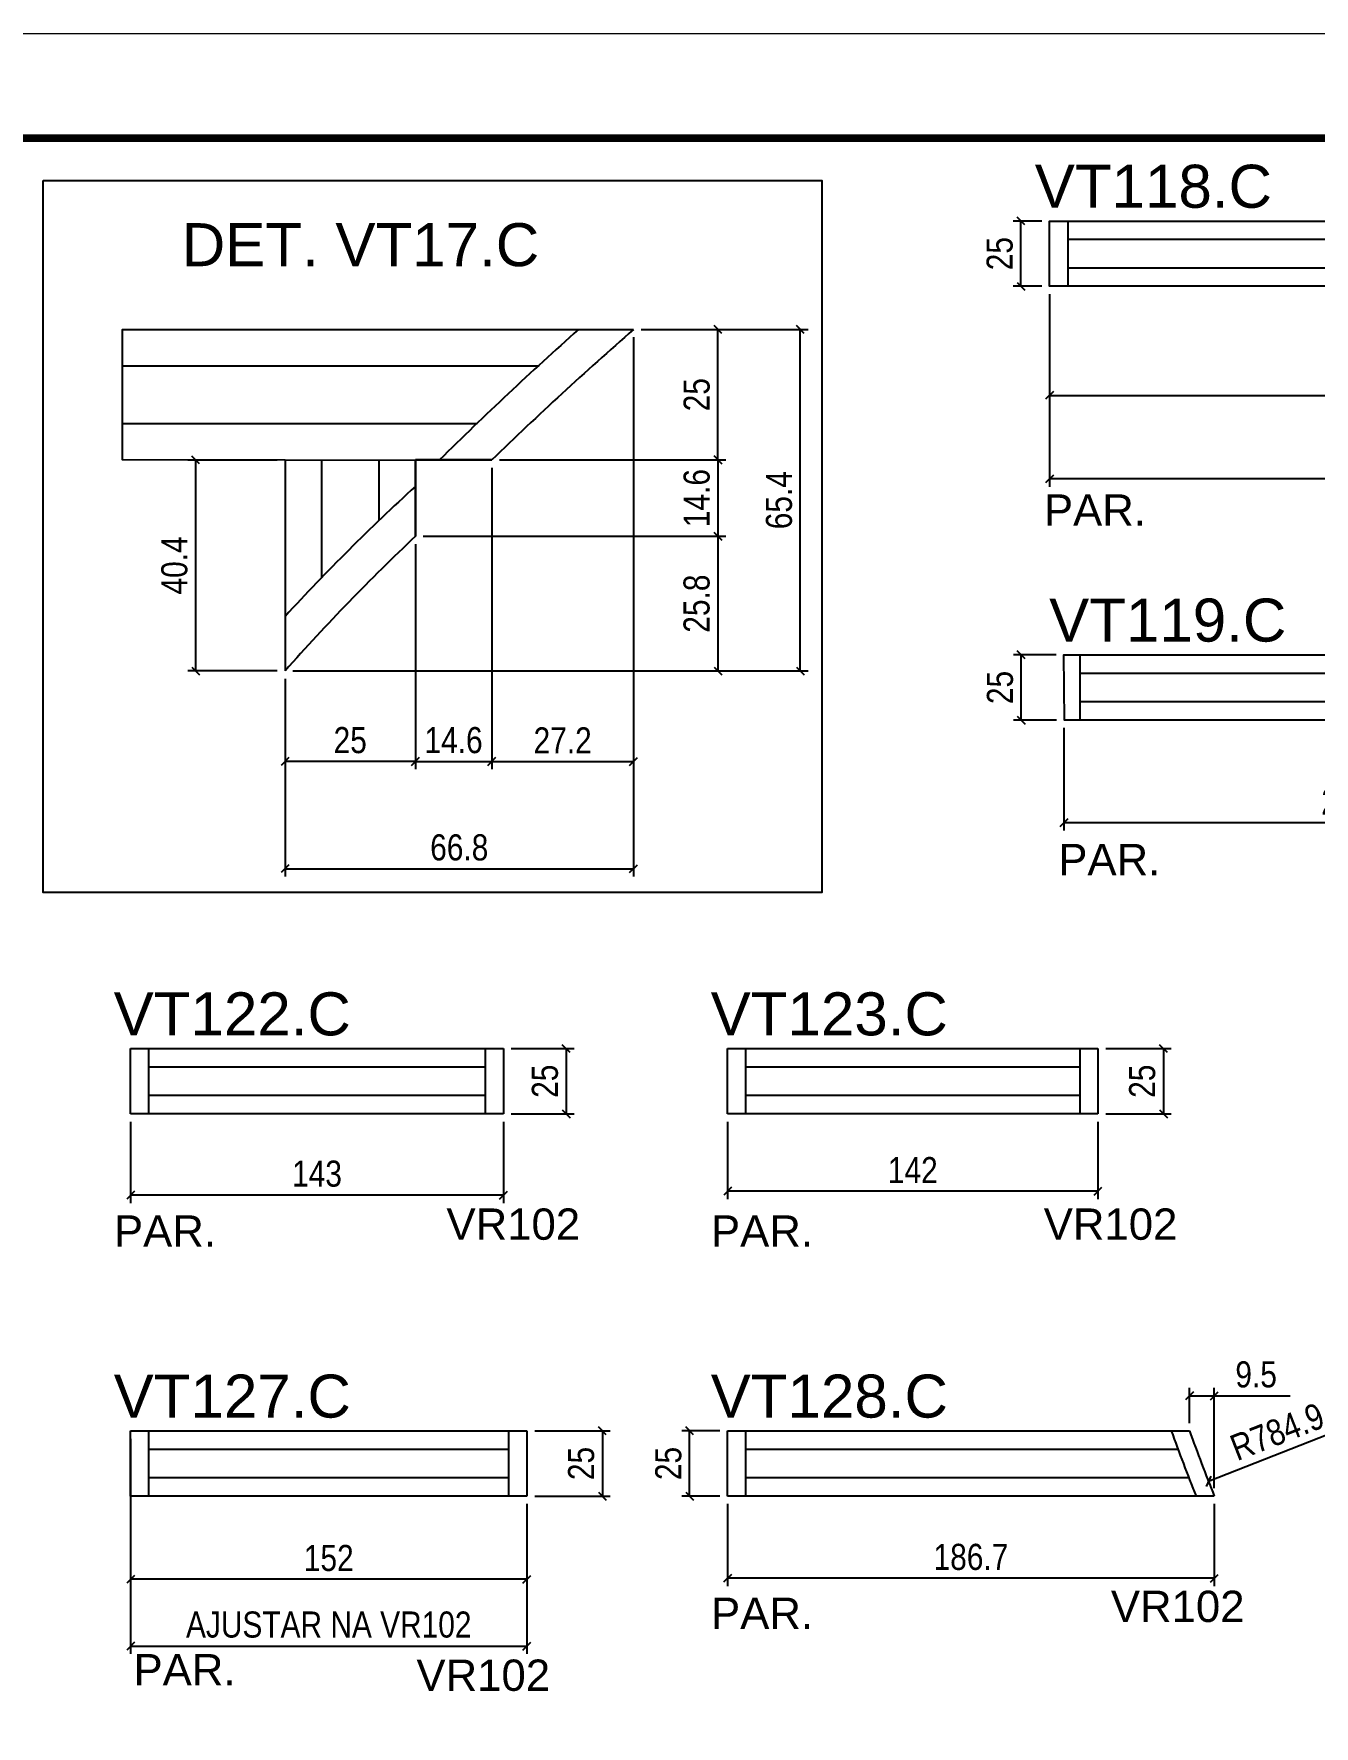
# Model space of a CAD drawing. Extents: x 2815 to 9069, y 548 to 5044.
# Drawn here: x 5020 to 5511, y 2098 to 2746 of the extents above; entities that cross this region are included whole.
import ezdxf

# ---------------------------------------------------------------- set-up
doc = ezdxf.new("R2010")
doc.units = 0
doc.linetypes.add('DASHED', pattern=[0.75, 0.5, -0.25])
for name, color, linetype in [('5', 5, 'Continuous'), ('COTA', 241, 'Continuous'), ('Cotas', 1, 'Continuous'), ('NOMENCLATURA', 7, 'Continuous'), ('Painéis', 200, 'Continuous'), ('SARR_2.2x7', 40, 'Continuous')]:
    doc.layers.add(name, color=color, linetype=linetype)
for name, color, linetype, lineweight in [('Escoras', 2, 'Continuous', 25), ('Folhas', 255, 'Continuous', 9), ('Romaneio', 3, 'Continuous', 13), ('SARRAFO DE PRESSAO', 251, 'DASHED', 9)]:
    doc.layers.add(name, color=color, linetype=linetype, lineweight=lineweight)
doc.styles.add('COTA TECNICA-50', font='techl___.ttf', dxfattribs={"height": 10})
doc.styles.get("Standard").update_dxf_attribs({"font": 'arial.ttf'})
doc.dimstyles.new('COTA PAINEL-50', dxfattribs={"dimtxt": 10, "dimasz": 3, "dimexe": 3, "dimexo": 3, "dimgap": 3, "dimtad": 1, "dimdec": 1, "dimzin": 12, "dimdsep": 46, "dimtxsty": 'COTA TECNICA-50', "dimblk1": 'OBLIQUE', "dimblk2": 'OBLIQUE', "dimsah": 1, "dimcen": 0.9, "dimclrd": 4, "dimclre": 4, "dimclrt": 240, "dimadec": 1, "dimazin": 3, "dimtfac": 1, "dimtdec": 1, "dimtmove": 0, "dimatfit": 3, "dimfxl": 1, "dimtolj": 1, "dimtzin": 12, "dimarcsym": 0})

# ---------------------------------------------------------------- blocks, each defined once
blk = doc.blocks.new('9999999999')
at = {"layer": 'Folhas'}
blk.add_lwpolyline([(98138.98, 34190.21), (99623.98, 34190.21), (99623.98, 35240.21), (98138.98, 35240.21)], close=True, dxfattribs=at)
at = {"layer": 'Folhas', "color": 30, "const_width": 3}
blk.add_lwpolyline([(98213.98, 34230.21), (99583.98, 34230.21), (99583.98, 35200.21), (98213.98, 35200.21)], close=True, dxfattribs=at)
blk = doc.blocks.new('_Oblique')
at = {"color": 0, "linetype": 'ByBlock', "lineweight": -2}
blk.add_line((-0.5, -0.5), (0.5, 0.5), dxfattribs=at)
blk = doc.blocks.new('*D149')
at = {"layer": 'COTA', "color": 4, "linetype": 'ByBlock', "lineweight": -2, "transparency": 16777216}
for p, q in [((5057.13, 2329.43), (5057.13, 2298.24)), ((5200.12, 2329.43), (5200.12, 2298.24)), ((5200.12, 2301.24), (5057.13, 2301.24))]:
    blk.add_line(p, q, dxfattribs=at)
at = {"layer": 'Defpoints', "color": 0, "linetype": 'ByBlock', "transparency": 16777216}
for p in [(5057.13, 2332.43), (5200.12, 2332.43), (5057.13, 2301.24)]:
    blk.add_point(p, dxfattribs=at)
at = {"layer": 'COTA', "color": 4, "linetype": 'ByBlock', "lineweight": -2, "transparency": 16777216, "xscale": 3, "yscale": 3, "zscale": 3, "rotation": 180}
blk.add_blockref('_Oblique', (5057.13, 2301.24), dxfattribs=at)
at = {"layer": 'COTA', "color": 4, "linetype": 'ByBlock', "lineweight": -2, "transparency": 16777216, "xscale": 3, "yscale": 3, "zscale": 3}
blk.add_blockref('_Oblique', (5200.12, 2301.24), dxfattribs=at)
at = {"layer": 'COTA', "color": 240, "linetype": 'ByBlock', "transparency": 16777216, "insert": (5128.62, 2309.46), "char_height": 10, "attachment_point": 5, "style": 'COTA TECNICA-50'}
blk.add_mtext('\\A1;143', dxfattribs=at)
blk = doc.blocks.new('*D150')
at = {"layer": 'COTA', "color": 4, "linetype": 'ByBlock', "lineweight": -2, "transparency": 16777216}
for p, q in [((5286.08, 2329.43), (5286.08, 2299.79)), ((5428.1, 2329.43), (5428.1, 2299.79)), ((5428.1, 2302.79), (5286.08, 2302.79))]:
    blk.add_line(p, q, dxfattribs=at)
at = {"layer": 'Defpoints', "color": 0, "linetype": 'ByBlock', "transparency": 16777216}
for p in [(5286.08, 2332.43), (5428.1, 2332.43), (5286.08, 2302.79)]:
    blk.add_point(p, dxfattribs=at)
at = {"layer": 'COTA', "color": 4, "linetype": 'ByBlock', "lineweight": -2, "transparency": 16777216, "xscale": 3, "yscale": 3, "zscale": 3, "rotation": 180}
blk.add_blockref('_Oblique', (5286.08, 2302.79), dxfattribs=at)
at = {"layer": 'COTA', "color": 4, "linetype": 'ByBlock', "lineweight": -2, "transparency": 16777216, "xscale": 3, "yscale": 3, "zscale": 3}
blk.add_blockref('_Oblique', (5428.1, 2302.79), dxfattribs=at)
at = {"layer": 'COTA', "color": 240, "linetype": 'ByBlock', "transparency": 16777216, "insert": (5357.09, 2310.87), "char_height": 10, "attachment_point": 5, "style": 'COTA TECNICA-50'}
blk.add_mtext('\\A1;142', dxfattribs=at)
blk = doc.blocks.new('*D154')
at = {"layer": 'COTA', "color": 4, "linetype": 'ByBlock', "lineweight": -2, "transparency": 16777216}
for p, q in [((5057.13, 2207.92), (5057.13, 2151.03)), ((5209.1, 2182.92), (5209.1, 2151.03)), ((5209.1, 2154.03), (5057.13, 2154.03))]:
    blk.add_line(p, q, dxfattribs=at)
at = {"layer": 'Defpoints', "color": 0, "linetype": 'ByBlock', "transparency": 16777216}
for p in [(5057.13, 2210.92), (5209.1, 2185.92), (5057.13, 2154.03)]:
    blk.add_point(p, dxfattribs=at)
at = {"layer": 'COTA', "color": 4, "linetype": 'ByBlock', "lineweight": -2, "transparency": 16777216, "xscale": 3, "yscale": 3, "zscale": 3, "rotation": 180}
blk.add_blockref('_Oblique', (5057.13, 2154.03), dxfattribs=at)
at = {"layer": 'COTA', "color": 4, "linetype": 'ByBlock', "lineweight": -2, "transparency": 16777216, "xscale": 3, "yscale": 3, "zscale": 3}
blk.add_blockref('_Oblique', (5209.1, 2154.03), dxfattribs=at)
at = {"layer": 'COTA', "color": 240, "linetype": 'ByBlock', "transparency": 16777216, "insert": (5133.12, 2162.14), "char_height": 10, "attachment_point": 5, "style": 'COTA TECNICA-50'}
blk.add_mtext('\\A1;152', dxfattribs=at)
blk = doc.blocks.new('*D155')
at = {"layer": 'COTA', "color": 4, "linetype": 'ByBlock', "lineweight": -2, "transparency": 16777216}
for p, q in [((5286.06, 2182.92), (5286.06, 2151.44)), ((5472.71, 2182.92), (5472.71, 2151.44)), ((5472.71, 2154.44), (5286.06, 2154.44))]:
    blk.add_line(p, q, dxfattribs=at)
at = {"layer": 'Defpoints', "color": 0, "linetype": 'ByBlock', "transparency": 16777216}
for p in [(5286.06, 2185.92), (5472.71, 2185.92), (5286.06, 2154.44)]:
    blk.add_point(p, dxfattribs=at)
at = {"layer": 'COTA', "color": 4, "linetype": 'ByBlock', "lineweight": -2, "transparency": 16777216, "xscale": 3, "yscale": 3, "zscale": 3, "rotation": 180}
blk.add_blockref('_Oblique', (5286.06, 2154.44), dxfattribs=at)
at = {"layer": 'COTA', "color": 4, "linetype": 'ByBlock', "lineweight": -2, "transparency": 16777216, "xscale": 3, "yscale": 3, "zscale": 3}
blk.add_blockref('_Oblique', (5472.71, 2154.44), dxfattribs=at)
at = {"layer": 'COTA', "color": 240, "linetype": 'ByBlock', "transparency": 16777216, "insert": (5379.39, 2162.56), "char_height": 10, "attachment_point": 5, "style": 'COTA TECNICA-50'}
blk.add_mtext('\\A1;186.7', dxfattribs=at)
blk = doc.blocks.new('*D576')
at = {"layer": 'COTA', "color": 4, "linetype": 'ByBlock', "lineweight": -2, "transparency": 16777216}
for p, q in [((5641.16, 2505.34), (5641.16, 2440.98)), ((5415.02, 2480.34), (5415.02, 2440.98)), ((5641.16, 2443.98), (5415.02, 2443.98))]:
    blk.add_line(p, q, dxfattribs=at)
at = {"layer": 'Defpoints', "color": 0, "linetype": 'ByBlock', "transparency": 16777216}
for p in [(5641.16, 2508.34), (5415.02, 2483.34), (5415.02, 2443.98)]:
    blk.add_point(p, dxfattribs=at)
at = {"layer": 'COTA', "color": 4, "linetype": 'ByBlock', "lineweight": -2, "transparency": 16777216, "xscale": 3, "yscale": 3, "zscale": 3, "rotation": 180}
blk.add_blockref('_Oblique', (5415.02, 2443.98), dxfattribs=at)
at = {"layer": 'COTA', "color": 4, "linetype": 'ByBlock', "lineweight": -2, "transparency": 16777216, "xscale": 3, "yscale": 3, "zscale": 3}
blk.add_blockref('_Oblique', (5641.16, 2443.98), dxfattribs=at)
at = {"layer": 'COTA', "color": 240, "linetype": 'ByBlock', "transparency": 16777216, "insert": (5528.09, 2452.08), "char_height": 10, "attachment_point": 5, "style": 'COTA TECNICA-50'}
blk.add_mtext('\\A1;226.1', dxfattribs=at)
blk = doc.blocks.new('*D577')
at = {"layer": 'COTA', "color": 4, "linetype": 'ByBlock', "lineweight": -2, "transparency": 16777216}
for p, q in [((5709.95, 2671.61), (5709.95, 2572.75)), ((5409.52, 2646.61), (5409.52, 2572.75)), ((5709.95, 2575.75), (5409.52, 2575.75))]:
    blk.add_line(p, q, dxfattribs=at)
at = {"layer": 'Defpoints', "color": 0, "linetype": 'ByBlock', "transparency": 16777216}
for p in [(5709.95, 2674.61), (5409.52, 2649.61), (5409.52, 2575.75)]:
    blk.add_point(p, dxfattribs=at)
at = {"layer": 'COTA', "color": 4, "linetype": 'ByBlock', "lineweight": -2, "transparency": 16777216, "xscale": 3, "yscale": 3, "zscale": 3, "rotation": 180}
blk.add_blockref('_Oblique', (5409.52, 2575.75), dxfattribs=at)
at = {"layer": 'COTA', "color": 4, "linetype": 'ByBlock', "lineweight": -2, "transparency": 16777216, "xscale": 3, "yscale": 3, "zscale": 3}
blk.add_blockref('_Oblique', (5709.95, 2575.75), dxfattribs=at)
at = {"layer": 'COTA', "color": 240, "linetype": 'ByBlock', "transparency": 16777216, "insert": (5559.74, 2583.96), "char_height": 10, "attachment_point": 5, "style": 'COTA TECNICA-50'}
blk.add_mtext('\\A1;300.4', dxfattribs=at)
blk = doc.blocks.new('*D337')
at = {"layer": 'Defpoints', "color": 0, "linetype": 'ByBlock', "transparency": 16777216}
for p in [(5409.52, 2649.61), (5653.52, 2649.61), (5653.52, 2607.8)]:
    blk.add_point(p, dxfattribs=at)
at = {"layer": 'Romaneio', "color": 4, "linetype": 'ByBlock', "lineweight": -2, "transparency": 16777216}
for p, q in [((5409.52, 2646.61), (5409.52, 2604.8)), ((5653.52, 2646.61), (5653.52, 2604.8)), ((5409.52, 2607.8), (5653.52, 2607.8))]:
    blk.add_line(p, q, dxfattribs=at)
at = {"layer": 'Romaneio', "color": 4, "linetype": 'ByBlock', "lineweight": -2, "transparency": 16777216, "xscale": 3, "yscale": 3, "zscale": 3, "rotation": 180}
blk.add_blockref('_Oblique', (5409.52, 2607.8), dxfattribs=at)
at = {"layer": 'Romaneio', "color": 4, "linetype": 'ByBlock', "lineweight": -2, "transparency": 16777216, "xscale": 3, "yscale": 3, "zscale": 3}
blk.add_blockref('_Oblique', (5653.52, 2607.8), dxfattribs=at)
at = {"layer": 'Romaneio', "color": 240, "linetype": 'ByBlock', "transparency": 16777216, "insert": (5531.52, 2615.87), "char_height": 10, "attachment_point": 5, "style": 'COTA TECNICA-50'}
blk.add_mtext('\\A1;244', dxfattribs=at)
blk = doc.blocks.new('*D340')
at = {"layer": 'Defpoints', "color": 0, "linetype": 'ByBlock', "transparency": 16777216}
for p in [(5398.56, 2674.61), (5409.52, 2674.61), (5409.52, 2649.61)]:
    blk.add_point(p, dxfattribs=at)
at = {"layer": 'Romaneio', "color": 4, "linetype": 'ByBlock', "lineweight": -2, "transparency": 16777216}
for p, q in [((5406.52, 2674.61), (5395.56, 2674.61)), ((5398.56, 2649.61), (5398.56, 2674.61)), ((5406.52, 2649.61), (5395.56, 2649.61))]:
    blk.add_line(p, q, dxfattribs=at)
at = {"layer": 'Romaneio', "color": 4, "linetype": 'ByBlock', "lineweight": -2, "transparency": 16777216, "xscale": 3, "yscale": 3, "zscale": 3}
for p, rotation in [((5398.56, 2674.61), 90), ((5398.56, 2649.61), 270)]:
    blk.add_blockref('_Oblique', p, dxfattribs=dict(at, rotation=rotation))
at = {"layer": 'Romaneio', "color": 240, "linetype": 'ByBlock', "transparency": 16777216, "insert": (5390.45, 2662.11), "char_height": 10, "attachment_point": 5, "rotation": 90, "style": 'COTA TECNICA-50'}
blk.add_mtext('\\A1;25', dxfattribs=at)
blk = doc.blocks.new('*D343')
at = {"layer": 'Defpoints', "color": 0, "linetype": 'ByBlock', "transparency": 16777216}
for p in [(5398.67, 2508.34), (5415.02, 2508.34), (5415.24, 2483.34)]:
    blk.add_point(p, dxfattribs=at)
at = {"layer": 'Romaneio', "color": 4, "linetype": 'ByBlock', "lineweight": -2, "transparency": 16777216}
for p, q in [((5412.02, 2508.34), (5395.67, 2508.34)), ((5398.67, 2483.34), (5398.67, 2508.34)), ((5412.24, 2483.34), (5395.67, 2483.34))]:
    blk.add_line(p, q, dxfattribs=at)
at = {"layer": 'Romaneio', "color": 4, "linetype": 'ByBlock', "lineweight": -2, "transparency": 16777216, "xscale": 3, "yscale": 3, "zscale": 3}
for p, rotation in [((5398.67, 2508.34), 90), ((5398.67, 2483.34), 270)]:
    blk.add_blockref('_Oblique', p, dxfattribs=dict(at, rotation=rotation))
at = {"layer": 'Romaneio', "color": 240, "linetype": 'ByBlock', "transparency": 16777216, "insert": (5390.56, 2495.84), "char_height": 10, "attachment_point": 5, "rotation": 90, "style": 'COTA TECNICA-50'}
blk.add_mtext('\\A1;25', dxfattribs=at)
blk = doc.blocks.new('*D344')
at = {"layer": 'Defpoints', "color": 0, "linetype": 'ByBlock', "transparency": 16777216}
for p in [(5200.12, 2357.43), (5200.12, 2332.43), (5224.17, 2332.43)]:
    blk.add_point(p, dxfattribs=at)
at = {"layer": 'Romaneio', "color": 4, "linetype": 'ByBlock', "lineweight": -2, "transparency": 16777216}
for p, q in [((5203.12, 2357.43), (5227.17, 2357.43)), ((5224.17, 2357.43), (5224.17, 2332.43)), ((5203.12, 2332.43), (5227.17, 2332.43))]:
    blk.add_line(p, q, dxfattribs=at)
at = {"layer": 'Romaneio', "color": 4, "linetype": 'ByBlock', "lineweight": -2, "transparency": 16777216, "xscale": 3, "yscale": 3, "zscale": 3}
for p, rotation in [((5224.17, 2357.43), 90), ((5224.17, 2332.43), 270)]:
    blk.add_blockref('_Oblique', p, dxfattribs=dict(at, rotation=rotation))
at = {"layer": 'Romaneio', "color": 240, "linetype": 'ByBlock', "transparency": 16777216, "insert": (5216.06, 2344.93), "char_height": 10, "attachment_point": 5, "rotation": 90, "style": 'COTA TECNICA-50'}
blk.add_mtext('\\A1;25', dxfattribs=at)
blk = doc.blocks.new('*D108')
at = {"layer": 'Defpoints', "color": 0, "linetype": 'ByBlock', "transparency": 16777216}
for p in [(5428.1, 2357.43), (5428.1, 2332.43), (5453.21, 2332.43)]:
    blk.add_point(p, dxfattribs=at)
at = {"layer": 'Romaneio', "color": 4, "linetype": 'ByBlock', "lineweight": -2, "transparency": 16777216}
for p, q in [((5431.1, 2357.43), (5456.21, 2357.43)), ((5453.21, 2357.43), (5453.21, 2332.43)), ((5431.1, 2332.43), (5456.21, 2332.43))]:
    blk.add_line(p, q, dxfattribs=at)
at = {"layer": 'Romaneio', "color": 4, "linetype": 'ByBlock', "lineweight": -2, "transparency": 16777216, "xscale": 3, "yscale": 3, "zscale": 3}
for p, rotation in [((5453.21, 2357.43), 90), ((5453.21, 2332.43), 270)]:
    blk.add_blockref('_Oblique', p, dxfattribs=dict(at, rotation=rotation))
at = {"layer": 'Romaneio', "color": 240, "linetype": 'ByBlock', "transparency": 16777216, "insert": (5445.1, 2344.93), "char_height": 10, "attachment_point": 5, "rotation": 90, "style": 'COTA TECNICA-50'}
blk.add_mtext('\\A1;25', dxfattribs=at)
blk = doc.blocks.new('*D112')
at = {"layer": 'Defpoints', "color": 0, "linetype": 'ByBlock', "transparency": 16777216}
for p in [(5209.1, 2210.92), (5209.1, 2185.92), (5238.06, 2185.92)]:
    blk.add_point(p, dxfattribs=at)
at = {"layer": 'Romaneio', "color": 4, "linetype": 'ByBlock', "lineweight": -2, "transparency": 16777216}
for p, q in [((5212.1, 2210.92), (5241.06, 2210.92)), ((5238.06, 2210.92), (5238.06, 2185.92)), ((5212.1, 2185.92), (5241.06, 2185.92))]:
    blk.add_line(p, q, dxfattribs=at)
at = {"layer": 'Romaneio', "color": 4, "linetype": 'ByBlock', "lineweight": -2, "transparency": 16777216, "xscale": 3, "yscale": 3, "zscale": 3}
for p, rotation in [((5238.06, 2210.92), 90), ((5238.06, 2185.92), 270)]:
    blk.add_blockref('_Oblique', p, dxfattribs=dict(at, rotation=rotation))
at = {"layer": 'Romaneio', "color": 240, "linetype": 'ByBlock', "transparency": 16777216, "insert": (5229.95, 2198.42), "char_height": 10, "attachment_point": 5, "rotation": 90, "style": 'COTA TECNICA-50'}
blk.add_mtext('\\A1;25', dxfattribs=at)
blk = doc.blocks.new('*D138')
at = {"layer": 'Cotas', "color": 4, "linetype": 'ByBlock', "lineweight": -2, "transparency": 16777216}
for p, q in [((5249.98, 2630.06), (5249.98, 2423.37)), ((5116.35, 2499.19), (5116.35, 2423.37)), ((5116.35, 2426.37), (5249.98, 2426.37))]:
    blk.add_line(p, q, dxfattribs=at)
at = {"layer": 'Defpoints', "color": 0, "linetype": 'ByBlock', "transparency": 16777216}
for p in [(5249.98, 2633.06), (5116.35, 2502.19), (5249.98, 2426.37)]:
    blk.add_point(p, dxfattribs=at)
at = {"layer": 'Cotas', "color": 4, "linetype": 'ByBlock', "lineweight": -2, "transparency": 16777216, "xscale": 3, "yscale": 3, "zscale": 3, "rotation": 180}
blk.add_blockref('_Oblique', (5116.35, 2426.37), dxfattribs=at)
at = {"layer": 'Cotas', "color": 4, "linetype": 'ByBlock', "lineweight": -2, "transparency": 16777216, "xscale": 3, "yscale": 3, "zscale": 3}
blk.add_blockref('_Oblique', (5249.98, 2426.37), dxfattribs=at)
at = {"layer": 'Cotas', "color": 240, "linetype": 'ByBlock', "transparency": 16777216, "insert": (5183.17, 2434.49), "char_height": 10, "attachment_point": 5, "style": 'COTA TECNICA-50'}
blk.add_mtext('\\A1;66.8', dxfattribs=at)
blk = doc.blocks.new('*D458')
at = {"layer": 'Cotas', "color": 4, "linetype": 'ByBlock', "lineweight": -2, "transparency": 16777216}
for p, q in [((5249.98, 2630.06), (5249.98, 2464.49)), ((5195.63, 2580.06), (5195.63, 2464.49)), ((5195.63, 2467.49), (5249.98, 2467.49))]:
    blk.add_line(p, q, dxfattribs=at)
at = {"layer": 'Defpoints', "color": 0, "linetype": 'ByBlock', "transparency": 16777216}
for p in [(5249.98, 2633.06), (5195.63, 2583.06), (5249.98, 2467.49)]:
    blk.add_point(p, dxfattribs=at)
at = {"layer": 'Cotas', "color": 4, "linetype": 'ByBlock', "lineweight": -2, "transparency": 16777216, "xscale": 3, "yscale": 3, "zscale": 3, "rotation": 180}
blk.add_blockref('_Oblique', (5195.63, 2467.49), dxfattribs=at)
at = {"layer": 'Cotas', "color": 4, "linetype": 'ByBlock', "lineweight": -2, "transparency": 16777216, "xscale": 3, "yscale": 3, "zscale": 3}
blk.add_blockref('_Oblique', (5249.98, 2467.49), dxfattribs=at)
at = {"layer": 'Cotas', "color": 240, "linetype": 'ByBlock', "transparency": 16777216, "insert": (5222.81, 2475.57), "char_height": 10, "attachment_point": 5, "style": 'COTA TECNICA-50'}
blk.add_mtext('\\A1;27.2', dxfattribs=at)
blk = doc.blocks.new('*D139')
at = {"layer": 'Cotas', "color": 4, "linetype": 'ByBlock', "lineweight": -2, "transparency": 16777216}
for p, q in [((5195.63, 2580.06), (5195.63, 2464.49)), ((5166.35, 2550.78), (5166.35, 2464.49)), ((5166.35, 2467.49), (5195.63, 2467.49))]:
    blk.add_line(p, q, dxfattribs=at)
at = {"layer": 'Defpoints', "color": 0, "linetype": 'ByBlock', "transparency": 16777216}
for p in [(5195.63, 2583.06), (5166.35, 2553.78), (5195.63, 2467.49)]:
    blk.add_point(p, dxfattribs=at)
at = {"layer": 'Cotas', "color": 4, "linetype": 'ByBlock', "lineweight": -2, "transparency": 16777216, "xscale": 3, "yscale": 3, "zscale": 3, "rotation": 180}
blk.add_blockref('_Oblique', (5166.35, 2467.49), dxfattribs=at)
at = {"layer": 'Cotas', "color": 4, "linetype": 'ByBlock', "lineweight": -2, "transparency": 16777216, "xscale": 3, "yscale": 3, "zscale": 3}
blk.add_blockref('_Oblique', (5195.63, 2467.49), dxfattribs=at)
at = {"layer": 'Cotas', "color": 240, "linetype": 'ByBlock', "transparency": 16777216, "insert": (5180.99, 2475.6), "char_height": 10, "attachment_point": 5, "style": 'COTA TECNICA-50'}
blk.add_mtext('\\A1;14.6', dxfattribs=at)
blk = doc.blocks.new('*D459')
at = {"layer": 'Cotas', "color": 4, "linetype": 'ByBlock', "lineweight": -2, "transparency": 16777216}
for p, q in [((5198.63, 2583.06), (5285.36, 2583.06)), ((5282.36, 2583.06), (5282.36, 2553.78)), ((5169.35, 2553.78), (5285.36, 2553.78))]:
    blk.add_line(p, q, dxfattribs=at)
at = {"layer": 'Defpoints', "color": 0, "linetype": 'ByBlock', "transparency": 16777216}
for p in [(5195.63, 2583.06), (5166.35, 2553.78), (5282.36, 2553.78)]:
    blk.add_point(p, dxfattribs=at)
at = {"layer": 'Cotas', "color": 4, "linetype": 'ByBlock', "lineweight": -2, "transparency": 16777216, "xscale": 3, "yscale": 3, "zscale": 3}
for p, rotation in [((5282.36, 2583.06), 90), ((5282.36, 2553.78), 270)]:
    blk.add_blockref('_Oblique', p, dxfattribs=dict(at, rotation=rotation))
at = {"layer": 'Cotas', "color": 240, "linetype": 'ByBlock', "transparency": 16777216, "insert": (5274.25, 2568.42), "char_height": 10, "attachment_point": 5, "rotation": 90, "style": 'COTA TECNICA-50'}
blk.add_mtext('\\A1;14.6', dxfattribs=at)
blk = doc.blocks.new('*D411')
at = {"layer": 'Cotas', "color": 4, "linetype": 'ByBlock', "lineweight": -2, "transparency": 16777216}
for p, q in [((5169.35, 2553.78), (5285.36, 2553.78)), ((5282.36, 2553.78), (5282.36, 2502.19)), ((5119.35, 2502.19), (5285.36, 2502.19))]:
    blk.add_line(p, q, dxfattribs=at)
at = {"layer": 'Defpoints', "color": 0, "linetype": 'ByBlock', "transparency": 16777216}
for p in [(5166.35, 2553.78), (5116.35, 2502.19), (5282.36, 2502.19)]:
    blk.add_point(p, dxfattribs=at)
at = {"layer": 'Cotas', "color": 4, "linetype": 'ByBlock', "lineweight": -2, "transparency": 16777216, "xscale": 3, "yscale": 3, "zscale": 3}
for p, rotation in [((5282.36, 2553.78), 90), ((5282.36, 2502.19), 270)]:
    blk.add_blockref('_Oblique', p, dxfattribs=dict(at, rotation=rotation))
at = {"layer": 'Cotas', "color": 240, "linetype": 'ByBlock', "transparency": 16777216, "insert": (5274.22, 2527.98), "char_height": 10, "attachment_point": 5, "rotation": 90, "style": 'COTA TECNICA-50'}
blk.add_mtext('\\A1;25.8', dxfattribs=at)
blk = doc.blocks.new('*D129')
at = {"layer": 'Cotas', "color": 4, "linetype": 'ByBlock', "lineweight": -2, "transparency": 16777216}
for p, q in [((5252.98, 2633.06), (5285.36, 2633.06)), ((5282.36, 2583.06), (5282.36, 2633.06)), ((5198.63, 2583.06), (5285.36, 2583.06))]:
    blk.add_line(p, q, dxfattribs=at)
at = {"layer": 'Defpoints', "color": 0, "linetype": 'ByBlock', "transparency": 16777216}
for p in [(5249.98, 2633.06), (5282.36, 2633.06), (5195.63, 2583.06)]:
    blk.add_point(p, dxfattribs=at)
at = {"layer": 'Cotas', "color": 4, "linetype": 'ByBlock', "lineweight": -2, "transparency": 16777216, "xscale": 3, "yscale": 3, "zscale": 3}
for p, rotation in [((5282.36, 2633.06), 90), ((5282.36, 2583.06), 270)]:
    blk.add_blockref('_Oblique', p, dxfattribs=dict(at, rotation=rotation))
at = {"layer": 'Cotas', "color": 240, "linetype": 'ByBlock', "transparency": 16777216, "insert": (5274.25, 2608.06), "char_height": 10, "attachment_point": 5, "rotation": 90, "style": 'COTA TECNICA-50'}
blk.add_mtext('\\A1;25', dxfattribs=at)
blk = doc.blocks.new('*D130')
at = {"layer": 'Cotas', "color": 4, "linetype": 'ByBlock', "lineweight": -2, "transparency": 16777216}
for p, q in [((5166.35, 2550.78), (5166.35, 2464.49)), ((5116.35, 2499.19), (5116.35, 2464.49)), ((5166.35, 2467.49), (5116.35, 2467.49))]:
    blk.add_line(p, q, dxfattribs=at)
at = {"layer": 'Defpoints', "color": 0, "linetype": 'ByBlock', "transparency": 16777216}
for p in [(5166.35, 2553.78), (5116.35, 2502.19), (5116.35, 2467.49)]:
    blk.add_point(p, dxfattribs=at)
at = {"layer": 'Cotas', "color": 4, "linetype": 'ByBlock', "lineweight": -2, "transparency": 16777216, "xscale": 3, "yscale": 3, "zscale": 3, "rotation": 180}
blk.add_blockref('_Oblique', (5116.35, 2467.49), dxfattribs=at)
at = {"layer": 'Cotas', "color": 4, "linetype": 'ByBlock', "lineweight": -2, "transparency": 16777216, "xscale": 3, "yscale": 3, "zscale": 3}
blk.add_blockref('_Oblique', (5166.35, 2467.49), dxfattribs=at)
at = {"layer": 'Cotas', "color": 240, "linetype": 'ByBlock', "transparency": 16777216, "insert": (5141.35, 2475.6), "char_height": 10, "attachment_point": 5, "style": 'COTA TECNICA-50'}
blk.add_mtext('\\A1;25', dxfattribs=at)
blk = doc.blocks.new('*D132')
at = {"layer": 'Cotas', "color": 4, "linetype": 'ByBlock', "lineweight": -2, "transparency": 16777216}
for p, q in [((5252.98, 2633.06), (5316.93, 2633.06)), ((5313.93, 2502.19), (5313.93, 2633.06)), ((5119.35, 2502.19), (5316.93, 2502.19))]:
    blk.add_line(p, q, dxfattribs=at)
at = {"layer": 'Defpoints', "color": 0, "linetype": 'ByBlock', "transparency": 16777216}
for p in [(5249.98, 2633.06), (5313.93, 2633.06), (5116.35, 2502.19)]:
    blk.add_point(p, dxfattribs=at)
at = {"layer": 'Cotas', "color": 4, "linetype": 'ByBlock', "lineweight": -2, "transparency": 16777216, "xscale": 3, "yscale": 3, "zscale": 3}
for p, rotation in [((5313.93, 2633.06), 90), ((5313.93, 2502.19), 270)]:
    blk.add_blockref('_Oblique', p, dxfattribs=dict(at, rotation=rotation))
at = {"layer": 'Cotas', "color": 240, "linetype": 'ByBlock', "transparency": 16777216, "insert": (5305.82, 2567.62), "char_height": 10, "attachment_point": 5, "rotation": 90, "style": 'COTA TECNICA-50'}
blk.add_mtext('\\A1;65.4', dxfattribs=at)
blk = doc.blocks.new('*D412')
at = {"layer": 'Cotas', "color": 4, "linetype": 'ByBlock', "lineweight": -2, "transparency": 16777216}
for p, q in [((5113.35, 2583.02), (5079.08, 2583.02)), ((5082.08, 2583.02), (5082.08, 2502.19)), ((5113.35, 2502.19), (5079.08, 2502.19))]:
    blk.add_line(p, q, dxfattribs=at)
at = {"layer": 'Defpoints', "color": 0, "linetype": 'ByBlock', "transparency": 16777216}
for p in [(5116.35, 2583.02), (5082.08, 2502.19), (5116.35, 2502.19)]:
    blk.add_point(p, dxfattribs=at)
at = {"layer": 'Cotas', "color": 4, "linetype": 'ByBlock', "lineweight": -2, "transparency": 16777216, "xscale": 3, "yscale": 3, "zscale": 3}
for p, rotation in [((5082.08, 2583.02), 90), ((5082.08, 2502.19), 270)]:
    blk.add_blockref('_Oblique', p, dxfattribs=dict(at, rotation=rotation))
at = {"layer": 'Cotas', "color": 240, "linetype": 'ByBlock', "transparency": 16777216, "insert": (5073.97, 2542.61), "char_height": 10, "attachment_point": 5, "rotation": 90, "style": 'COTA TECNICA-50'}
blk.add_mtext('\\A1;40.4', dxfattribs=at)
blk = doc.blocks.new('*D368')
at = {"layer": 'Defpoints', "color": 0, "linetype": 'ByBlock', "transparency": 16777216}
for p in [(4715.06, 2342.86), (5463.93, 2133.95)]:
    blk.add_point(p, dxfattribs=at)
at = {"layer": 'Escoras', "color": 4, "linetype": 'ByBlock', "lineweight": -2, "transparency": 16777216}
blk.add_line((4780.62, 2324.57), (4715.06, 2342.86), dxfattribs=at)
at = {"layer": 'Escoras', "color": 4, "linetype": 'ByBlock', "lineweight": -2, "transparency": 16777216, "xscale": 3, "yscale": 3, "zscale": 3, "rotation": 164.4123042376428}
blk.add_blockref('_Oblique', (4715.06, 2342.86), dxfattribs=at)
at = {"layer": 'Escoras', "color": 240, "linetype": 'ByBlock', "transparency": 16777216, "insert": (4758.73, 2339.1), "char_height": 10, "attachment_point": 5, "rotation": 344.4123, "style": 'COTA TECNICA-50'}
blk.add_mtext('\\A1;R777.5', dxfattribs=at)
blk = doc.blocks.new('*D115')
at = {"layer": 'Cotas', "color": 4, "linetype": 'ByBlock', "lineweight": -2, "transparency": 16777216}
for p, q in [((5057.13, 2182.92), (5057.13, 2125.41)), ((5209.1, 2182.92), (5209.1, 2125.41)), ((5057.13, 2128.41), (5209.1, 2128.41))]:
    blk.add_line(p, q, dxfattribs=at)
at = {"layer": 'Defpoints', "color": 0, "linetype": 'ByBlock', "transparency": 16777216}
for p in [(5057.13, 2185.92), (5209.1, 2185.92), (5209.1, 2128.41)]:
    blk.add_point(p, dxfattribs=at)
at = {"layer": 'Cotas', "color": 4, "linetype": 'ByBlock', "lineweight": -2, "transparency": 16777216, "xscale": 3, "yscale": 3, "zscale": 3, "rotation": 180}
blk.add_blockref('_Oblique', (5057.13, 2128.41), dxfattribs=at)
at = {"layer": 'Cotas', "color": 4, "linetype": 'ByBlock', "lineweight": -2, "transparency": 16777216, "xscale": 3, "yscale": 3, "zscale": 3}
blk.add_blockref('_Oblique', (5209.1, 2128.41), dxfattribs=at)
at = {"layer": 'Cotas', "color": 240, "linetype": 'ByBlock', "transparency": 16777216, "insert": (5133.12, 2136.63), "char_height": 10, "attachment_point": 5, "style": 'COTA TECNICA-50'}
blk.add_mtext('\\A1;AJUSTAR NA VR102', dxfattribs=at)
blk = doc.blocks.new('*D371')
at = {"layer": 'Cotas', "color": 4, "linetype": 'ByBlock', "lineweight": -2, "transparency": 16777216}
for p, q in [((5283.08, 2210.92), (5268.5, 2210.92)), ((5271.5, 2185.92), (5271.5, 2210.92)), ((5283.06, 2185.92), (5268.5, 2185.92))]:
    blk.add_line(p, q, dxfattribs=at)
at = {"layer": 'Defpoints', "color": 0, "linetype": 'ByBlock', "transparency": 16777216}
for p in [(5271.5, 2210.92), (5286.08, 2210.92), (5286.06, 2185.92)]:
    blk.add_point(p, dxfattribs=at)
at = {"layer": 'Cotas', "color": 4, "linetype": 'ByBlock', "lineweight": -2, "transparency": 16777216, "xscale": 3, "yscale": 3, "zscale": 3}
for p, rotation in [((5271.5, 2210.92), 90), ((5271.5, 2185.92), 270)]:
    blk.add_blockref('_Oblique', p, dxfattribs=dict(at, rotation=rotation))
at = {"layer": 'Cotas', "color": 240, "linetype": 'ByBlock', "transparency": 16777216, "insert": (5263.39, 2198.42), "char_height": 10, "attachment_point": 5, "rotation": 90, "style": 'COTA TECNICA-50'}
blk.add_mtext('\\A1;25', dxfattribs=at)
blk = doc.blocks.new('*D372')
at = {"layer": 'Cotas', "color": 4, "linetype": 'ByBlock', "lineweight": -2, "transparency": 16777216}
for p, q in [((5463.2, 2213.92), (5463.2, 2227.37)), ((5472.71, 2188.92), (5472.71, 2227.37)), ((5463.2, 2224.37), (5472.71, 2224.37)), ((5472.71, 2224.37), (5501.79, 2224.37))]:
    blk.add_line(p, q, dxfattribs=at)
at = {"layer": 'Defpoints', "color": 0, "linetype": 'ByBlock', "transparency": 16777216}
for p in [(5472.71, 2224.37), (5463.2, 2210.92), (5472.71, 2185.92)]:
    blk.add_point(p, dxfattribs=at)
at = {"layer": 'Cotas', "color": 4, "linetype": 'ByBlock', "lineweight": -2, "transparency": 16777216, "xscale": 3, "yscale": 3, "zscale": 3, "rotation": 180}
blk.add_blockref('_Oblique', (5463.2, 2224.37), dxfattribs=at)
at = {"layer": 'Cotas', "color": 4, "linetype": 'ByBlock', "lineweight": -2, "transparency": 16777216, "xscale": 3, "yscale": 3, "zscale": 3}
blk.add_blockref('_Oblique', (5472.71, 2224.37), dxfattribs=at)
at = {"layer": 'Cotas', "color": 240, "linetype": 'ByBlock', "transparency": 16777216, "insert": (5488.75, 2232.51), "char_height": 10, "attachment_point": 5, "style": 'COTA TECNICA-50'}
blk.add_mtext('\\A1;9.5', dxfattribs=at)
blk = doc.blocks.new('*D373')
at = {"layer": 'Defpoints', "color": 0, "linetype": 'ByBlock', "transparency": 16777216}
for p in [(6201.42, 2477.52), (5470.48, 2191.57)]:
    blk.add_point(p, dxfattribs=at)
at = {"layer": 'Escoras', "color": 4, "linetype": 'ByBlock', "lineweight": -2, "transparency": 16777216}
blk.add_line((5523.53, 2212.33), (5470.48, 2191.57), dxfattribs=at)
at = {"layer": 'Escoras', "color": 4, "linetype": 'ByBlock', "lineweight": -2, "transparency": 16777216, "xscale": 3, "yscale": 3, "zscale": 3, "rotation": 201.3657636139107}
blk.add_blockref('_Oblique', (5470.48, 2191.57), dxfattribs=at)
at = {"layer": 'Escoras', "color": 240, "linetype": 'ByBlock', "transparency": 16777216, "insert": (5496.85, 2210.59), "char_height": 10, "attachment_point": 5, "rotation": 21.36576, "style": 'COTA TECNICA-50'}
blk.add_mtext('\\A1;R784.9', dxfattribs=at)
blk = doc.blocks.new('*D382')
at = {"layer": 'Defpoints', "color": 0, "linetype": 'ByBlock', "transparency": 16777216}
for p in [(5452.08, 2546.02), (4871.12, 2018.27)]:
    blk.add_point(p, dxfattribs=at)
at = {"layer": 'Escoras', "color": 4, "linetype": 'ByBlock', "lineweight": -2, "transparency": 16777216}
blk.add_line((4921.99, 2064.48), (4871.12, 2018.27), dxfattribs=at)
at = {"layer": 'Escoras', "color": 4, "linetype": 'ByBlock', "lineweight": -2, "transparency": 16777216, "xscale": 3, "yscale": 3, "zscale": 3, "rotation": 222.2521029614254}
blk.add_blockref('_Oblique', (4871.12, 2018.27), dxfattribs=at)
at = {"layer": 'Escoras', "color": 240, "linetype": 'ByBlock', "transparency": 16777216, "insert": (4897.67, 2053.34), "char_height": 10, "attachment_point": 5, "rotation": 42.2521, "style": 'COTA TECNICA-50'}
blk.add_mtext('\\A1;R784.9', dxfattribs=at)
blk = doc.blocks.new('*D385')
at = {"layer": 'Defpoints', "color": 0, "linetype": 'ByBlock', "transparency": 16777216}
for p in [(5878.79, 2670.39), (5456.93, 2010.8)]:
    blk.add_point(p, dxfattribs=at)
at = {"layer": 'Escoras', "color": 4, "linetype": 'ByBlock', "lineweight": -2, "transparency": 16777216}
blk.add_line((5483.9, 2052.96), (5456.93, 2010.8), dxfattribs=at)
blk.add_arc((5878.79, 2670.39), 782.96, 237.12873, 237.61771, dxfattribs=at)
at = {"layer": 'Escoras', "color": 4, "linetype": 'ByBlock', "lineweight": -2, "transparency": 16777216, "xscale": 3, "yscale": 3, "zscale": 3, "rotation": 237.3981785600809}
blk.add_blockref('_Oblique', (5456.93, 2010.8), dxfattribs=at)
at = {"layer": 'Escoras', "color": 240, "linetype": 'ByBlock', "transparency": 16777216, "insert": (5467.02, 2041.87), "char_height": 10, "attachment_point": 5, "rotation": 57.39818, "style": 'COTA TECNICA-50'}
blk.add_mtext('\\A1;R783', dxfattribs=at)

msp = doc.modelspace()

# ---------------------------------------------------------------- linework, layer by layer
at = {"layer": 'Escoras', "linetype": 'ByBlock'}
msp.add_lwpolyline([(5023.56, 2690.15), (5322.22, 2690.15), (5322.22, 2417.27), (5023.56, 2417.27)], close=True, dxfattribs=at)
at = {"layer": 'Painéis', "linetype": 'Continuous'}
for p, q in [((5166.35, 2583.06), (5195.63, 2583.06)), ((5166.35, 2553.78), (5166.35, 2583.06)), ((5195.63, 2583.06), (5166.35, 2583.06)), ((5166.35, 2583.06), (5166.35, 2553.78)), ((5057.15, 2332.43), (5057.13, 2357.43)), ((5057.13, 2357.43), (5200.12, 2357.43)), ((5200.12, 2357.43), (5200.12, 2332.43)), ((5286.08, 2332.43), (5286.06, 2357.43)), ((5286.06, 2357.43), (5428.1, 2357.43)), ((5428.1, 2357.43), (5428.1, 2332.43)), ((5200.12, 2332.43), (5057.15, 2332.43)), ((5428.1, 2332.43), (5286.08, 2332.43)), ((5057.11, 2185.92), (5057.13, 2210.92)), ((5057.13, 2210.92), (5209.1, 2210.92)), ((5209.1, 2210.92), (5209.1, 2185.92)), ((5286.06, 2185.92), (5286.08, 2210.92)), ((5286.08, 2210.92), (5463.2, 2210.92)), ((5209.1, 2185.92), (5057.11, 2185.92)), ((5472.71, 2185.92), (5286.06, 2185.92))]:
    msp.add_line(p, q, dxfattribs=at)
for points in [[(5692.15, 2649.61), (5409.52, 2649.61), (5409.52, 2674.61), (5709.95, 2674.61)], [(5116.35, 2583.02), (5054.03, 2583.04), (5054.03, 2633.08), (5116.35, 2633.06), (5249.98, 2633.06)], [(5116.35, 2633.06), (5116.35, 2633.06)], [(5116.35, 2583.02), (5116.35, 2502.19)], [(5629.39, 2483.34), (5415.24, 2483.34), (5415.02, 2508.34), (5641.16, 2508.34)]]:
    msp.add_lwpolyline(points, dxfattribs=at)
for centre, radius, start, end in [((6235.89, 1506.72), 1496.88, 131.19606, 134.02329), ((5729.3, 1958.11), 819.6, 133.38242, 138.4062), ((6201.42, 2477.52), 784.88, 199.85653, 201.80927)]:
    msp.add_arc(centre, radius, start, end, dxfattribs=at)
at = {"layer": 'SARR_2.2x7', "linetype": 'Continuous'}
for p, q in [((5416.52, 2674.61), (5416.52, 2649.61)), ((5416.52, 2667.61), (5653.52, 2667.61)), ((5653.52, 2656.61), (5416.52, 2656.61)), ((5054.03, 2619.06), (5213.41, 2619.06)), ((5054.03, 2597.06), (5189.98, 2597.06)), ((5116.35, 2583.02), (5166.35, 2583.06)), ((5152.35, 2583.06), (5152.35, 2559.78)), ((5421.19, 2508.34), (5421.19, 2483.34)), ((5421.19, 2501.34), (5630.86, 2501.34)), ((5625.69, 2490.34), (5421.19, 2490.34)), ((5064.15, 2332.43), (5064.13, 2357.43)), ((5193.12, 2357.43), (5193.12, 2332.43)), ((5293.08, 2332.43), (5293.06, 2357.43)), ((5421.1, 2357.43), (5421.1, 2332.43)), ((5064.14, 2350.43), (5193.12, 2350.43)), ((5293.07, 2350.42), (5421.1, 2350.43)), ((5193.12, 2339.43), (5064.14, 2339.42)), ((5421.1, 2339.43), (5293.02, 2339.43)), ((5064.11, 2185.92), (5064.13, 2210.92)), ((5202.1, 2210.92), (5202.1, 2185.92)), ((5293.06, 2185.92), (5293.08, 2210.92)), ((5064.12, 2203.92), (5202.1, 2203.92)), ((5293.08, 2203.92), (5458.77, 2203.92)), ((5202.1, 2192.92), (5064.12, 2192.92)), ((5462.95, 2192.92), (5293.07, 2192.92))]:
    msp.add_line(p, q, dxfattribs=at)
msp.add_lwpolyline([(5130.35, 2583.06), (5130.35, 2537.88)], dxfattribs=at)
for centre, radius, start, end in [((6235.89, 1506.72), 1510.88, 131.79899, 134.56992), ((5729.3, 1958.11), 833.6, 132.47969, 137.33339), ((6194.42, 2477.52), 784.88, 199.85653, 201.80927)]:
    msp.add_arc(centre, radius, start, end, dxfattribs=at)

# ---------------------------------------------------------------- block references
at = {"layer": 'SARRAFO DE PRESSAO', "color": 6, "linetype": 'ByBlock'}
msp.add_blockref('9999999999', (-93724.99, -32493.85), dxfattribs=at)

# ---------------------------------------------------------------- texts
at = {"layer": '5', "linetype": 'Continuous'}
for s, p in [('PAR.', (5407.38, 2557.85)), ('PAR.', (5412.88, 2423.9)), ('VR102', (5178.27, 2284.17)), ('VR102', (5407.3, 2284.17)), ('PAR.', (5050.76, 2281.52)), ('PAR.', (5279.7, 2281.52)), ('PAR.', (5279.72, 2135.02)), ('VR102', (5433.05, 2137.67)), ('PAR.', (5058.25, 2113.39)), ('VR102', (5166.75, 2111.28))]:
    msp.add_text(s, height=12, rotation=359.99996, dxfattribs=at).set_placement(p)
at = {"layer": 'NOMENCLATURA', "linetype": 'Continuous'}
for s, p in [('VT118.C', (5403.87, 2679.69)), ('DET. VT17.C', (5076.78, 2657.3)), ('VT119.C', (5409.37, 2513.42)), ('VT122.C', (5050.65, 2362.5)), ('VT123.C', (5279.58, 2362.5)), ('VT127.C', (5050.65, 2216)), ('VT128.C', (5279.6, 2216))]:
    msp.add_text(s, height=16.5, dxfattribs=at).set_placement(p)

# ---------------------------------------------------------------- dimensions: what is measured, and where the dimension line sits
at = {"layer": 'COTA', "linetype": 'ByBlock'}
for base, p1, p2, picture, middle in [((5409.52, 2575.75), (5709.95, 2674.61), (5409.52, 2649.61), '*D577', (5559.74, 2583.96)), ((5415.02, 2443.98), (5641.16, 2508.34), (5415.02, 2483.34), '*D576', (5528.09, 2452.08)), ((5057.13, 2301.24), (5200.12, 2332.43), (5057.13, 2332.43), '*D149', (5128.62, 2309.46)), ((5286.08, 2302.79), (5428.1, 2332.43), (5286.08, 2332.43), '*D150', (5357.09, 2310.87)), ((5057.13, 2154.03), (5209.1, 2185.92), (5057.13, 2210.92), '*D154', (5133.12, 2162.14)), ((5286.0631, 2154.4371), (5472.7141, 2185.9212), (5286.0631, 2185.9242), '*D155', (5379.3886, 2162.5614))]:
    dim = msp.add_linear_dim(base=base, p1=p1, p2=p2, dimstyle='COTA PAINEL-50', override={"dimarcsym": 1}, dxfattribs=at)
    dim.commit()
    dim.dimension.update_dxf_attribs({"geometry": picture, "text_midpoint": middle})
at = {"layer": 'Cotas', "linetype": 'ByBlock'}
for base, p1, p2, override, picture, middle in [((5313.93, 2633.06), (5116.35, 2502.19), (5249.98, 2633.06), {"dimlfac": 0.5, "dimarcsym": 1}, '*D132', (5305.82, 2567.62)), ((5282.36, 2633.06), (5195.63, 2583.06), (5249.98, 2633.06), {"dimlfac": 0.5, "dimarcsym": 1}, '*D129', (5274.25, 2608.06)), ((5082.08, 2502.19), (5116.35, 2583.02), (5116.35, 2502.19), {"dimlfac": 0.5, "dimarcsym": 1}, '*D412', (5073.97, 2542.61)), ((5282.36, 2502.19), (5166.35, 2553.78), (5116.35, 2502.19), {"dimlfac": 0.5, "dimarcsym": 1}, '*D411', (5274.22, 2527.98)), ((5271.5, 2210.92), (5286.06, 2185.92), (5286.08, 2210.92), {"dimarcsym": 1}, '*D371', (5263.39, 2198.42))]:
    dim = msp.add_linear_dim(base=base, p1=p1, p2=p2, angle=90, dimstyle='COTA PAINEL-50', override=override, dxfattribs=at)
    dim.commit()
    dim.dimension.update_dxf_attribs({"geometry": picture, "text_midpoint": middle})
for base, p1, p2, override, picture, middle in [((5249.98, 2426.37), (5116.35, 2502.19), (5249.98, 2633.06), {"dimlfac": 0.5, "dimarcsym": 1}, '*D138', (5183.17, 2434.49)), ((5116.35, 2467.49), (5166.35, 2553.78), (5116.35, 2502.19), {"dimlfac": 0.5, "dimarcsym": 1}, '*D130', (5141.35, 2475.6)), ((5472.71, 2224.37), (5463.2, 2210.92), (5472.71, 2185.92), {"dimarcsym": 1}, '*D372', (5488.75, 2232.51))]:
    dim = msp.add_linear_dim(base=base, p1=p1, p2=p2, dimstyle='COTA PAINEL-50', override=override, dxfattribs=at)
    dim.commit()
    dim.dimension.update_dxf_attribs({"geometry": picture, "text_midpoint": middle})
for base, p1, p2, picture, middle in [((5249.98, 2467.49), (5195.63, 2583.06), (5249.98, 2633.06), '*D458', (5222.81, 2467.49)), ((5195.63, 2467.49), (5166.35, 2553.78), (5195.63, 2583.06), '*D139', (5180.99, 2467.49))]:
    dim = msp.add_linear_dim(base=base, p1=p1, p2=p2, dimstyle='COTA PAINEL-50', override={"dimlfac": 0.5, "dimarcsym": 1}, dxfattribs=at)
    dim.commit()
    dim.dimension.update_dxf_attribs({"geometry": picture, "text_midpoint": middle, "dimtype": 160})
dim = msp.add_linear_dim(base=(5282.36, 2553.78), p1=(5195.63, 2583.06), p2=(5166.35, 2553.78), angle=90, dimstyle='COTA PAINEL-50', override={"dimlfac": 0.5, "dimarcsym": 1}, dxfattribs=at)
dim.commit()
dim.dimension.update_dxf_attribs({"geometry": '*D459', "text_midpoint": (5282.36, 2568.42), "dimtype": 160})
dim = msp.add_linear_dim(base=(5209.1, 2128.41), p1=(5057.13, 2185.92), p2=(5209.1, 2185.92), text='AJUSTAR NA VR102', dimstyle='COTA PAINEL-50', override={"dimarcsym": 1}, dxfattribs=at)
dim.commit()
dim.dimension.update_dxf_attribs({"geometry": '*D115', "text_midpoint": (5133.12, 2136.63)})
at = {"layer": 'Escoras', "linetype": 'ByBlock'}
for center, mpoint, picture, middle in [((5878.79, 2670.39), (5456.93, 2010.8), '*D385', (5473.96, 2037.43)), ((5452.08, 2546.02), (4871.12, 2018.27), '*D382', (4903.12, 2047.34)), ((6201.42, 2477.52), (5470.48, 2191.57), '*D373', (5499.8, 2203.04)), ((5463.93, 2133.95), (4715.06, 2342.86), '*D368', (4756.55, 2331.29))]:
    dim = msp.add_radius_dim(center=center, mpoint=mpoint, dimstyle='COTA PAINEL-50', override={"dimarcsym": 1}, dxfattribs=at)
    dim.commit()
    dim.dimension.update_dxf_attribs({"geometry": picture, "text_midpoint": middle, "dimtype": 164})
at = {"layer": 'Romaneio', "linetype": 'ByBlock'}
for base, p1, p2, picture, middle in [((5398.56, 2674.61), (5409.52, 2649.61), (5409.52, 2674.61), '*D340', (5390.45, 2662.11)), ((5398.67, 2508.34), (5415.24, 2483.34), (5415.02, 2508.34), '*D343', (5390.56, 2495.84)), ((5224.17, 2332.43), (5200.12, 2357.43), (5200.12, 2332.43), '*D344', (5216.06, 2344.93)), ((5453.21, 2332.43), (5428.1, 2357.43), (5428.1, 2332.43), '*D108', (5445.1, 2344.93)), ((5238.06, 2185.92), (5209.1, 2210.92), (5209.1, 2185.92), '*D112', (5229.95, 2198.42))]:
    dim = msp.add_linear_dim(base=base, p1=p1, p2=p2, angle=90, dimstyle='COTA PAINEL-50', override={"dimarcsym": 1}, dxfattribs=at)
    dim.commit()
    dim.dimension.update_dxf_attribs({"geometry": picture, "text_midpoint": middle})
dim = msp.add_linear_dim(base=(5653.52, 2607.8), p1=(5409.52, 2649.61), p2=(5653.52, 2649.61), dimstyle='COTA PAINEL-50', override={"dimarcsym": 1}, dxfattribs=at)
dim.commit()
dim.dimension.update_dxf_attribs({"geometry": '*D337', "text_midpoint": (5531.52, 2615.87)})

doc.saveas('drawing.dxf')
